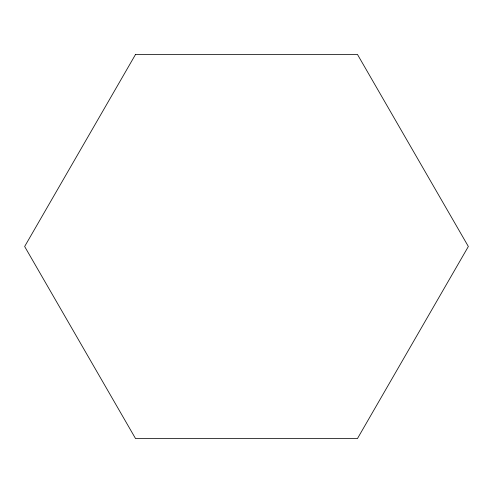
<?xml version="1.0" encoding="UTF-8"?>
<svg xmlns="http://www.w3.org/2000/svg" width="493" height="493" viewBox="0 0 493 493"><rect width="100%" height="100%" fill="white"/><g stroke="black" fill="none" stroke-linecap="round" stroke-linejoin="round"><path stroke-width="0.74" d="M135.575 54.372L24.65 246.5L135.575 438.628L357.425 438.628L468.35 246.5L357.425 54.372L135.575 54.372"/></g></svg>
